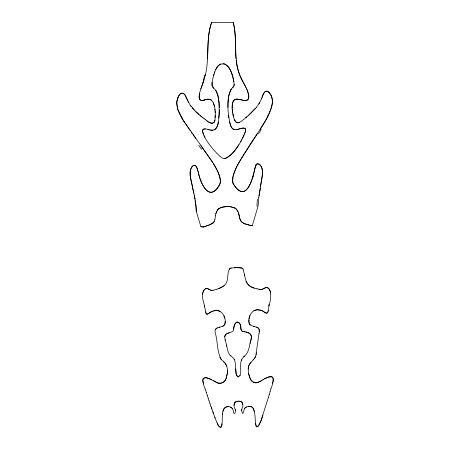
<?xml version="1.0" encoding="UTF-8"?>
<svg xmlns="http://www.w3.org/2000/svg" width="450" height="450" viewBox="0 0 450 450"><rect width="100%" height="100%" fill="white"/><g stroke="black" fill="none" stroke-linecap="round" stroke-linejoin="round"><path stroke-width="0.67" d="M228.122 101.441C228.043 95.535 230.029 89.944 234.023 85.815C234.073 78.008 231.412 68.023 224.449 63.793A2.818 2.728 7.7 0 0 223.076 63.872C215.983 63.731 214.605 72.928 212.85 78.255C212.406 81.214 210.999 84.887 213.013 87.564C220.106 93.071 218.728 103.809 219.263 111.752A81.416 79.346 35.4 0 1 218.784 117.968C218.891 124.667 216.236 133.189 207.962 129.431M219.296 109.671L219.263 111.746A82.333 79.672 33.6 0 1 218.784 117.968M234.214 84.639L234.231 84.021M204.458 100.018C214.982 95.428 215.831 110.874 215.094 117.816C215.679 125.736 209.087 123.435 205.341 119.604M215.213 115.222L215.094 117.821M213.216 290.222C209.914 291.532 206.972 285.896 204.244 289.772C200.531 294.412 203.349 300.527 204.418 305.601A33.953 26.269 77.7 0 1 204.733 307.035L206.156 313.695A1.311 1.125 76.7 0 0 207.09 314.235L210.398 312.289L208.907 313.414M242.612 331.47C239.119 329.749 242.263 323.646 237.982 322.088A1.974 1.952 0.5 0 0 236.346 322.251L234.472 324.906L233.19 330.924L231.885 331.824L226.485 333.861L225.191 335.115L224.696 337.348L228.251 352.389L229.809 354.892L233.443 358.144L234.731 360.388L235.378 363.623L236.042 373.472L236.717 375.593L237.819 376.718A1.834 1.828 -8.8 0 0 238.455 376.869C242.308 374.58 240.103 368.859 240.683 365.108C240.407 361.266 242.078 357.609 245.273 355.461C249.266 351.371 249.306 345.161 250.926 339.958C253.491 334.198 247.472 331.498 242.612 331.47M268.487 397.142L260.933 420.75L258.733 425.559L257.766 426.679L256.922 426.876A1.176 1.046 -76.3 0 1 256.23 426.426C253.991 420.131 257.428 401.591 245.576 407.43C243.186 408.752 243.399 418.202 241.661 410.394A6.519 6.446 -33 0 1 241.729 409.421C247.714 398.053 228.887 398.486 235.333 409.528A6.531 6.469 22.8 0 1 235.434 410.496C235.654 411.429 235.007 414.602 233.741 413.235C233.854 410.085 231.953 406.671 228.471 406.536C220.224 407.076 223.009 418.275 221.951 423.799C222.396 429.728 218.008 426.977 217.069 422.747M242.747 404.595L242.066 402.165M227.081 374.293A24.817 23.636 68.1 0 1 226.564 376.459A24.964 24.041 64.3 0 0 227.093 374.293C228.774 368.73 226.125 363.077 221.574 359.843C216.877 352.192 217.856 342.129 215.449 333.546C212.839 325.8 222.401 328.601 224.837 324.315C227.07 317.002 220.494 307.266 212.344 311.321A11.818 10.558 48 0 0 210.409 312.3A12.611 10.851 47.1 0 1 212.372 311.377L212.642 311.214M227.469 371.723L227.514 370.569M205.279 75.319C209.689 57.999 205.566 39.459 211.646 22.5L233.213 22.5C238.14 42.384 231.862 64.851 243.653 83.008M258.952 333.737C261.99 325.271 252.444 328.039 249.373 323.904C246.814 316.507 253.401 306.551 261.72 310.601A11.34 10.299 -51.6 0 1 263.407 311.389C268.161 316.282 268.616 309.668 268.898 305.966M259.144 331.892L259.166 330.227M207.495 59.006C208.277 46.8 207.366 34.172 211.646 22.5M248.94 320.13L249.12 323.19L250.251 325.119M221.951 423.799L221.912 424.384M233.752 328.984C233.387 320.704 241.116 319.348 240.998 329.13M272.52 102.493C269.438 119.722 256.523 133.144 248.057 147.926C242.167 158.197 233.482 168.137 232.554 180.405A11.087 10.738 -31.8 0 0 233.128 183.51C245.301 204.21 252.979 180.039 254.869 168.188M260.168 381.184C251.865 387.349 248.04 375.334 248.248 369.079C247.669 361.946 256.899 359.781 256.264 352.654M248.248 369.073L248.856 365.692L250.144 363.201M221.889 424.688C220.067 434.762 213.502 413.066 212.844 411.846M203.102 82.682C201.752 86.805 194.214 103.134 204.559 100.007M199.35 95.147C197.595 105.491 207.236 96.778 211.517 100.007M222.514 414.641L222.666 413.229M236.211 60.677C237.071 70.656 241.701 79.599 246.381 88.245C247.787 91.856 251.201 98.55 246.324 100.642C243.72 100.738 241.273 99.619 238.731 99.253C231.143 97.605 231.705 107.679 232.622 112.545M232.391 103.854L232.189 107.961M212.124 82.176L212.119 85.725L213.649 88.155M256.264 352.654L258.958 333.737M258.778 197.516L258.097 206.027L252.321 225.607M224.713 336.752L225.191 335.115L226.485 333.861M248.659 98.483L248.687 95.321L247.365 90.568M258.767 197.595L260.246 188.404M227.25 373.584L227.351 372.87M232.785 177.322L232.768 182.138A10.912 10.474 -48.9 0 0 233.398 184.174C247.033 204.761 252.889 177.137 255.521 165.926C255.893 163.339 259.245 163.114 260.488 165.218C264.184 171.051 261.562 178.403 260.887 184.719M259.003 195.902L260.741 185.574M268.245 310.849L268.329 310.298M215.471 215.826L214.909 219.274M199.423 94.584L199.676 93.133M215.471 215.826L215.859 213.846A18.09 17.162 45.5 0 1 216.084 212.991L217.704 209.739A7.436 7.065 21.3 0 1 218.863 208.626C223.599 205.976 230.147 205.914 235.063 208.148A7.897 7.447 -25.9 0 1 236.368 209.205L238.314 212.468M255.96 354.684L256.129 353.655M202.404 294.199L203.698 290.526L205.672 288.608L206.983 288.321L210.578 290.171L212.276 290.323M218.267 122.012C217.71 125.004 217.215 128.976 213.851 130.033M260.567 186.553C260.764 180.124 266.479 166.264 257.383 163.772A1.912 1.912 0 0 0 256.286 164.447L254.824 168.339M249.064 319.022L249.986 315.371M269.162 304.521A35.145 28.058 -77.2 0 0 268.909 305.966A37.783 32.377 -75.2 0 1 269.162 304.521C271.238 300.043 272.672 283.072 263.407 288.799M234.152 85.247L232.942 87.536M245.441 131.332C246.774 124.819 238.101 130.191 234.956 129.639C231.092 129.347 230.327 124.802 229.618 121.759C227.745 111.33 226.581 99.928 230.687 89.899M214.909 219.274L214.296 221.237M214.779 120.172C214.808 123.947 210.69 123.958 208.558 121.854M267.491 116.921L268.296 114.767M232.926 176.625C237.769 160.65 249.03 147.656 257.456 133.504M222.986 411.255L223.942 408.651L225.495 407.228M205.498 74.379L203.934 80.229L200.852 88.847M255.982 165.6L256.286 164.447M250.065 343.446C250.993 340.003 253.136 333.838 248.119 332.629M252.591 178.228L253.063 176.524M262.738 379.811C274.078 372.656 275.113 378.641 270.889 388.794M270.096 391.584L270.9 388.755M269.291 394.386L270.107 391.539M268.476 397.181L269.303 394.341M245.34 131.715C241.38 141.497 235.991 151.768 226.935 157.669A13.432 13.382 -58.2 0 1 224.471 158.659M213.57 75.549L213.981 74.233M268.043 311.827C267.356 314.584 264.696 312.39 263.407 311.406A12.285 10.738 -51.6 0 0 261.444 310.449M272.447 383.259C272.998 381.313 274.196 378.495 272.323 376.937M262.907 415.209C262.299 417.943 256.674 433.53 255.583 423.242M232.661 102.555C235.035 94.686 244.001 103.421 248.293 99.416M241.318 360.338L241.537 359.736M244.862 133.183L245.649 130.185L245.346 128.638L243.804 127.991L242.111 128.239M214.408 72.968L214.852 71.786M177.795 97.931L176.923 100.867A13.331 13.331 0 0 0 176.681 103.337L177.846 109.491L182.357 118.766M261.714 98.404C262.693 93.24 266.794 87.109 270.517 94.494M216.354 212.181L217.721 209.717M255.465 356.681L254.672 358.307M262.063 97.554L263.419 94.151M215.46 329.794L216.163 328.573L217.288 327.78M239.873 218.734L239.698 217.541M261.709 98.409L259.279 103.269L256.404 107.325M244.221 134.786L242.612 138.161M263.447 94.095C265.86 86.901 271.896 94.584 272.227 98.876A13.309 13.309 0 0 1 272.531 101.261L271.648 107.269L268.043 115.864M214.296 221.237L212.917 223.065L210.246 224.606M239.873 375.913L240.148 375.362M215.764 69.654L218.402 65.486L220.843 63.877M267.351 117.186L266.057 119.543M240.727 141.576L241.689 139.882M265.911 119.801L260.021 129.499M178.526 96.401C180.067 91.704 185.338 92.469 185.985 97.183M259.74 102.482L258.795 104.051M238.781 144.776C235.513 149.822 231.969 155.154 226.434 157.916A13.275 13.219 82.9 0 1 224.466 158.653C220.162 160.419 190.136 123.671 208.519 129.561M237.274 267.615L230.788 268.121A3.617 3.561 32.8 0 0 229.32 269.263C226.699 274.224 229.129 281.031 224.584 285.221M244.463 408.611L246.487 406.817M250.414 362.841L250.987 362.154M248.844 115.121L256.399 107.336M223.999 325.558L225.062 323.595L225.208 321.283M255.521 108.388L247.821 116.027M253.164 359.961L253.496 359.634M243.709 356.861L244.041 356.574M244.367 356.287L244.676 356.012M247.798 116.044C244.693 118.406 241.92 121.629 238.095 122.794C233.522 122.31 233.601 115.982 232.622 112.528M216.945 289.209L221.282 287.466L224.578 285.227M245.711 117.816L246.763 116.938M214.166 221.844A6.401 5.884 66.1 0 1 212.558 223.414L207.759 225.484A27.338 27.338 0 0 0 206.809 225.816L203.963 226.806A7.521 5.782 -87.5 0 1 203.333 226.896M208.665 313.594L207.107 314.235L205.909 313.245M223.571 286.076L218.891 288.506M263.407 379.451C258.069 383.709 250.757 384.356 249.356 376.104A24.981 24.052 -64.6 0 1 248.732 373.944M260.882 380.807L261.523 380.464M222.716 326.363L223.346 326.048M264.639 378.81L269.123 376.931L271.974 376.779M262.941 289.091L260.792 289.513L256.933 288.804M239.563 122.299L238.084 122.799A2.711 2.599 -61.3 0 1 236.059 122.22L234.467 119.722M253.626 310.697L256.882 309.881L261.118 310.404M227.351 333.399L229.269 332.691M210.032 224.696L209.604 224.854M225.951 407.008L228.471 406.536M209.391 224.933L208.969 225.079M216.956 289.204L213.227 290.216M208.119 225.36L204.21 226.749A5.276 5.276 0 0 1 203.496 226.879A7.83 7.83 0 0 1 200.869 226.631L196.284 211.348L195.84 204.75M231.306 267.958L230.788 268.121A3.611 3.555 31.6 0 0 229.32 269.263M240.249 128.711L241.487 128.385M239.653 128.874L238.618 129.144M213.581 310.944L216.855 310.551L220.14 311.254M238.033 129.285L236.796 129.521M219.088 327.246L219.814 327.105M223.076 63.872C230.828 64.592 232.054 75.679 233.983 81.692M237.071 401.293L234.591 402.491L234.214 405.18M252.203 225.731L251.904 225.737L252.287 225.726M227.396 206.634L227.841 206.612M248.496 406.204L251.027 406.592M234.231 267.666L234.973 267.643M235.626 267.632L236.16 267.621M266.518 287.325C263.914 287.826 261.849 290.632 258.851 289.277M237.201 267.615L241.543 267.941A3.578 3.527 -19.4 0 1 243.051 269.032C245.857 277.914 244.44 287.156 256.95 288.81M237.409 267.615L241.543 267.941A3.561 3.521 -15.7 0 1 243.051 269.038M226.496 206.651L221.917 207.163L218.886 208.597A7.301 6.986 17.4 0 0 217.727 209.722M228.735 206.601L229.629 206.623M251.747 225.737L251.662 225.731A5.276 5.276 0 0 1 250.942 225.653L248.569 224.927A27.456 27.456 0 0 0 247.584 224.618L244.575 223.712A17.353 13.764 72.3 0 1 243.917 223.453L241.318 221.715L239.94 218.981M212.692 130.151L210.803 129.999M197.741 170.331C197.291 167.963 195.716 163.463 192.6 165.977A8.218 6.047 63.6 0 0 191.644 167.012C188.449 173.042 191.295 180.112 192.291 186.356M251.623 225.731L246.803 224.398M238.455 376.869L238.314 376.858A1.8 1.794 -15.7 0 1 237.544 376.566L236.149 373.95L235.665 368.899M205.447 128.942L203.422 129.071L202.866 129.572L202.624 131.124L203.546 134.1M234.951 129.639C231.171 129.257 230.276 124.83 229.618 121.759M230.513 206.696L235.069 208.153A8.207 7.65 -35.6 0 1 236.368 209.205M239.659 401.243L240.097 401.293M253.732 326.407L254.481 326.526M243.877 331.785L244.868 331.954M209.576 129.786L210.167 129.898M245.936 332.128L247.039 332.348M194.788 165.263L196.476 166.719L198.225 171.996M246.516 224.319C242.421 223.774 239.518 220.433 239.338 216.36M214.644 381.279C211.179 380.019 206.786 376.172 203.181 378.551A2.346 1.682 77.8 0 0 202.916 379.097L202.77 380.514M208.406 378.439C199.423 374.406 203.912 386.235 205.509 389.891M254.109 287.916L250.493 286.352M256.573 326.947L258.188 327.87L259.076 329.574M240.941 401.496L241.695 401.861M209.149 378.714L211.416 379.699M215.241 381.572C219.999 385.571 226.001 382.292 226.603 376.47C225.99 382.821 219.398 385.391 214.588 381.251M213.306 380.616L213.947 380.931M230.501 407.087L231.851 408.015M251.488 406.789L253.091 408.161L254.289 411.429M267.345 287.578L269.387 289.457L270.782 293.057M241.999 331.2L241.014 329.58M206.933 120.752L207.45 121.112M204.232 118.783L205.352 119.61M203.136 117.951L204.249 118.794M202.05 117.101L203.158 117.968M249.351 285.637L246.611 282.757M202.078 117.124L199.929 115.374M201.015 116.269L194.957 110.829M230.355 355.438L230.906 355.905M198.928 114.519L195.958 111.814M223.222 361.356L223.554 361.654M223.875 361.963L224.505 362.593M186.199 97.65L190.013 104.918L194.985 110.852M220.956 359.19L221.254 359.516M194.023 109.856L192.184 107.797M232.234 408.403L232.577 408.814M225.096 363.262L225.377 363.611M190.536 105.677L191.329 106.74M195.744 138.476L192.988 134.657M200.942 145.665C208.024 156.769 218.503 167.141 220.388 180.697A11.053 10.682 36.7 0 1 219.938 183.814C209.874 203.766 200.43 183.831 198.152 171.754M205.222 151.599L184.05 121.539M191.199 132.154L192.088 133.403M205.515 152.055L212.631 162.484M190.316 130.899C184.416 121.151 174.032 110.604 177.649 98.308C181.271 88.571 185.574 94.185 187.757 100.991M237.15 210.172L237.375 210.521M220.691 358.875L219.842 357.277M183.904 121.314L182.492 118.997M213.469 163.8L217.581 171.107L219.645 176.259M225.647 363.977L226.749 366.058M215.786 90.231L217.834 95.586L218.863 101.661M188.173 101.807L188.606 102.6M244.013 83.599L246.032 87.514M204.249 135.658L205.076 137.284M234.208 359.218L234.495 359.798M212.265 222.829L212.535 223.369M237.791 211.258L237.977 211.646M246.004 281.509L246.285 282.15M246.724 89.004L247.05 89.781M271.356 96.159L272.486 100.536M214.858 417.319L215.111 417.988M213.345 102.668L214.481 106.616M223.937 315.804L224.724 318.24M213.351 413.263L211.388 407.694M211.877 409.101L210.926 406.339M203.586 383.918L202.826 381.082M210.004 403.622L210.943 406.389M209.081 400.877L210.015 403.661M208.17 398.115L209.098 400.922M207.264 395.353L208.187 398.166M206.37 392.586L207.287 395.409M205.487 389.835L206.393 392.653M198.298 172.249C200.666 183.78 209.317 203.192 219.724 184.5A10.867 10.598 32.4 0 0 220.252 182.424L220.326 179.662L219.836 176.94M197.91 170.904L197.989 171.186M238.826 214.099L238.646 213.452A17.797 16.352 -58.1 0 0 238.326 212.462A18.619 17.533 -46.1 0 1 238.77 213.857L239.287 216.118M233.213 22.5C236.554 34.251 234.861 46.581 235.98 58.596M238.911 214.419L239.231 215.831M233.364 116.286L232.83 113.777M181.8 117.079L182.081 118.299M192.847 188.843L193.607 192.24M192.482 187.217L193.989 193.972M192.696 188.173C191.947 181.215 186.699 170.73 193.539 165.426A5.113 3.488 63.7 0 1 194.799 165.302M224.994 339.643L225.112 340.161M205.537 311.895L205.65 312.412M239.625 217.71L239.406 216.692M226.339 345.077L226.586 346.23M248.608 373.23L248.766 373.95M193.928 193.68L195.019 199.108M239.271 216.034L239.349 216.405M194.31 195.497L195.3 200.745A80.291 80.291 0 0 1 196.217 209.599L196.284 211.348M228.594 115.695L228.881 117.748M244.592 274.607L244.699 275.462M232.459 111.341L232.251 109.176M214.881 109.164L214.999 110.239M215.094 111.386L215.167 112.624M241.672 410.715L241.661 410.394A6.503 6.407 -41 0 1 241.729 409.421M204.429 305.601A36.557 30.42 76.1 0 1 204.727 307.035M237.442 401.383A10.17 9.315 -3.2 0 1 238.393 401.344M235.333 409.528A6.531 6.469 23.5 0 1 235.434 410.496M270.557 94.455A20.317 15.508 -62.9 0 1 271.406 96.12M272.537 100.513A11.278 7.746 -72.7 0 1 272.576 102.482M261.191 129.628A202.759 61.476 -54.7 0 1 258.593 133.701M256.989 206.381A53.286 33.924 -74.1 0 1 257.411 199.384M203.327 227.014A13.528 10.328 -82.2 0 1 200.886 226.581M195.114 200.745A53.657 35.359 73.7 0 1 195.654 204.733M198.821 145.384A145.873 5.58 54.4 0 1 201.729 149.417M203.878 79.847A75.712 66.021 72.3 0 1 202.961 82.609M204.716 75.122A69.885 62.038 68.9 0 1 203.501 79.684M230.861 89.64A6.036 5.839 -22.9 0 1 231.407 88.959M227.981 107.415A70.611 68.974 -7.8 0 1 228.133 101.441M218.953 101.649A69.84 67.86 26.4 0 1 219.347 107.612M215.859 213.846A17.814 17.032 48 0 1 216.084 212.991M177.862 97.987A24.536 15.756 63.4 0 1 178.577 96.457"/></g></svg>
